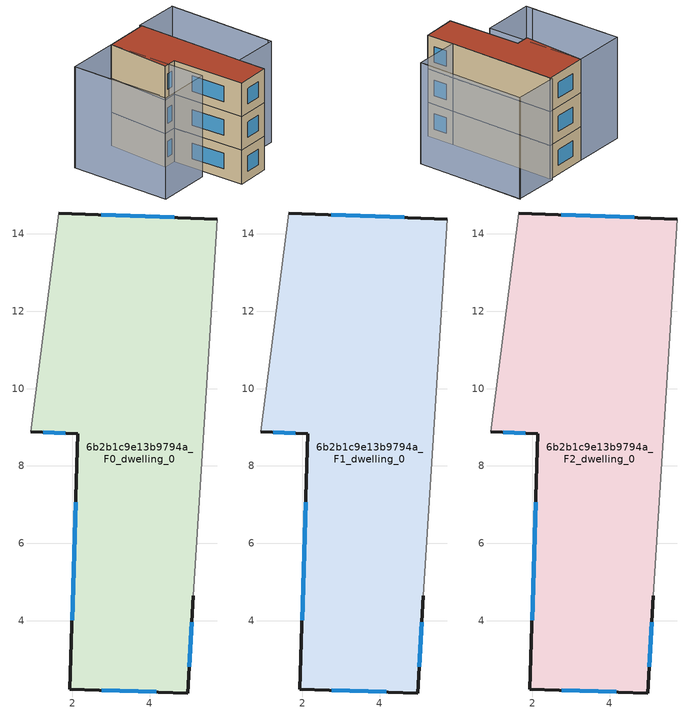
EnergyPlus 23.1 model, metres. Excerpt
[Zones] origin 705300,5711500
6b2b1c9e13b9794a_F0_dwelling_0
 floor ground (EU_floor_Construction): 5.75,14.38 5.13,4.64 4.99,2.12 1.94,2.22 2.14,8.84 0.93,8.89 1.65,14.54 z0
 wall outside (EU_wall_Construction): 0.93,8.89 2.14,8.84 1.94,2.22 4.99,2.12 5.13,4.64 / 5.75,14.38 1.65,14.54 z0:3
 wall adiabatic (EU_wall_Construction): 1.65,14.54 0.93,8.89 / 5.13,4.64 5.75,14.38 z0:3
 window (EU_Window_Construction): 2.09,7.05 2,4.01 / 1.26,8.87 1.82,8.85 / 4.64,14.43 2.76,14.5 / 5.03,2.8 5.09,3.96 / 2.76,2.2 4.17,2.15 z0.81:2.19
6b2b1c9e13b9794a_F1_dwelling_0
 floor to 6b2b1c9e13b9794a_F0_dwelling_0 (EU_floor_Construction): 5.75,14.38 5.13,4.64 4.99,2.12 1.94,2.22 2.14,8.84 0.93,8.89 1.65,14.54 z3
 wall outside (EU_wall_Construction): 0.93,8.89 2.14,8.84 1.94,2.22 4.99,2.12 5.13,4.64 / 5.75,14.38 1.65,14.54 z3:6
 wall adiabatic (EU_wall_Construction): 1.65,14.54 0.93,8.89 / 5.13,4.64 5.75,14.38 z3:6
 window (EU_Window_Construction): 2.09,7.05 2,4.01 / 1.26,8.87 1.82,8.85 / 4.64,14.43 2.76,14.5 / 5.03,2.8 5.09,3.96 / 2.76,2.2 4.17,2.15 z3.81:5.19
6b2b1c9e13b9794a_F2_dwelling_0
 floor to 6b2b1c9e13b9794a_F1_dwelling_0 (EU_floor_Construction): 5.75,14.38 5.13,4.64 4.99,2.12 1.94,2.22 2.14,8.84 0.93,8.89 1.65,14.54 z6
 wall outside (EU_wall_Construction): 0.93,8.89 2.14,8.84 1.94,2.22 4.99,2.12 5.13,4.64 / 5.75,14.38 1.65,14.54 z6:9
 wall adiabatic (EU_wall_Construction): 1.65,14.54 0.93,8.89 / 5.13,4.64 5.75,14.38 z6:9
 window (EU_Window_Construction): 2.09,7.05 2,4.01 / 1.26,8.87 1.82,8.85 / 4.64,14.43 2.76,14.5 / 5.03,2.8 5.09,3.96 / 2.76,2.2 4.17,2.15 z6.81:8.19
 roof outside (EU_roof_Construction): 4.99,2.12 5.13,4.64 5.75,14.38 1.65,14.54 0.93,8.89 2.14,8.84 1.94,2.22 z9
shading: 9.27,4.69 9.92,14.35 / -3.17,14.75 -3.52,6.44 / 5.13,4.64 5.76,14.57 / 5.76,14.57 9.91,14.31 / 9.91,14.31 9.28,4.37 / 9.28,4.37 5.13,4.64 / -3.6,5.75 -3.17,14.77 / -3.17,14.77 1.65,14.54 / 1.65,14.54 1.22,5.52 / 1.22,5.52 -3.6,5.75 z0:9
[Building]
EU S2 Campaign: North Axis=0; Terrain=City; Solar Distribution=FullExterior
[Site:Location]
London: Latitude=51.5; Longitude=-0.5; Time Zone=0; Elevation=25
[SizingPeriod:WeatherFileDays]
AnnualSizingPeriod: Begin Month=1; Begin Day of Month=1; End Month=12; End Day of Month=31; Day of Week for Start Day=Monday; Use Weather File Daylight Saving Period=No; Use Weather File Rain and Snow Indicators=No
[MATERIAL]
EU_InternalMass_Material: Roughness=MediumRough; Thickness=0.1; Conductivity=1; Density=1800; Specific Heat=900; Thermal Absorptance=0.9; Solar Absorptance=0.7; Visible Absorptance=0.7
[MATERIAL:NOMASS] Roughness=MediumRough; Thermal Absorptance=0.9; Solar Absorptance=0.7; Visible Absorptance=0.7
Name | Thermal Resistance
EU_wall_NoMass | 0.555556
EU_roof_NoMass | 0.510204
EU_floor_NoMass | 1.68919
[WINDOWMATERIAL:SIMPLEGLAZINGSYSTEM]
EU_Window_SimpleGlazing: UFactor=3.96; Solar Heat Gain Coefficient=0.85; Visible Transmittance=0.85
[CONSTRUCTION]
EU_wall_Construction: EU_wall_NoMass
EU_roof_Construction: EU_roof_NoMass
EU_floor_Construction: EU_floor_NoMass
EU_Window_Construction: EU_Window_SimpleGlazing
EU_InternalMass_Construction: EU_InternalMass_Material
[ZONE] Type=1; Multiplier=1; Ceiling Height=autocalculate; Volume=135.233; Floor Area=autocalculate; Part of Total Floor Area=Yes
6b2b1c9e13b9794a_F0_dwelling_0; 6b2b1c9e13b9794a_F1_dwelling_0; 6b2b1c9e13b9794a_F2_dwelling_0
[INTERNALMASS] Construction=EU_InternalMass_Construction; Surface Area=45.0775
Name | Zone or ZoneList
6b2b1c9e13b9794a_F0_dwelling_0_EU_InternalMass | 6b2b1c9e13b9794a_F0_dwelling_0
6b2b1c9e13b9794a_F1_dwelling_0_EU_InternalMass | 6b2b1c9e13b9794a_F1_dwelling_0
6b2b1c9e13b9794a_F2_dwelling_0_EU_InternalMass | 6b2b1c9e13b9794a_F2_dwelling_0
[OTHEREQUIPMENT] Fuel Type=Electricity; Design Level Calculation Method=Watts/Area; Power per Zone Floor Area=1; Fraction Latent=0; Fraction Radiant=0; Fraction Lost=0; Carbon Dioxide Generation Rate=0; EndUse Subcategory=EU_Step8_InternalGains
Name | Zone or ZoneList or Space or SpaceList | Schedule
EU_Step8_InternalGain_6b2b1c9e13b9794a_F0_dwelling_0_f000 | 6b2b1c9e13b9794a_F0_dwelling_0 | EU_Step8_GainSchedule_6b2b1c9e13b9794a_F0_dwelling_0_f000
EU_Step8_InternalGain_6b2b1c9e13b9794a_F1_dwelling_0_f000 | 6b2b1c9e13b9794a_F1_dwelling_0 | EU_Step8_GainSchedule_6b2b1c9e13b9794a_F1_dwelling_0_f000
EU_Step8_InternalGain_6b2b1c9e13b9794a_F2_dwelling_0_f000 | 6b2b1c9e13b9794a_F2_dwelling_0 | EU_Step8_GainSchedule_6b2b1c9e13b9794a_F2_dwelling_0_f000
[ZONEVENTILATION:DESIGNFLOWRATE] Schedule=EU_AlwaysOn; Design Flow Rate Calculation Method=AirChanges/Hour; Air Changes per Hour=0.48; Ventilation Type=Natural; Fan Pressure Rise=0; Fan Total Efficiency=1; Constant Term Coefficient=1; Temperature Term Coefficient=0; Velocity Term Coefficient=0; Velocity Squared Term Coefficient=0; Minimum Indoor Temperature=-100; Maximum Indoor Temperature=100; Delta Temperature=-100; Minimum Outdoor Temperature=-100; Maximum Outdoor Temperature=100; Maximum Wind Speed=40
Name | Zone or ZoneList or Space or SpaceList
EU_ConstantAir_6b2b1c9e13b9794a_F0_dwelling_0 | 6b2b1c9e13b9794a_F0_dwelling_0
EU_ConstantAir_6b2b1c9e13b9794a_F1_dwelling_0 | 6b2b1c9e13b9794a_F1_dwelling_0
EU_ConstantAir_6b2b1c9e13b9794a_F2_dwelling_0 | 6b2b1c9e13b9794a_F2_dwelling_0
[HVACTEMPLATE:THERMOSTAT] Constant Heating Setpoint=20; Constant Cooling Setpoint=50
EU_HeatOnly_6b2b1c9e13b9794a_F0_dwelling_0; EU_HeatOnly_6b2b1c9e13b9794a_F1_dwelling_0; EU_HeatOnly_6b2b1c9e13b9794a_F2_dwelling_0
[HVACTEMPLATE:ZONE:IDEALLOADSAIRSYSTEM] System Availability Schedule=EU_AlwaysOn; Maximum Heating Supply Air Temperature=50; Minimum Cooling Supply Air Temperature=13; Maximum Heating Supply Air Humidity Ratio=0.0156; Minimum Cooling Supply Air Humidity Ratio=0.0077; Heating Limit=NoLimit; Cooling Limit=NoLimit; Heating Availability Schedule=EU_AlwaysOn; Cooling Availability Schedule=EU_CoolingOff; Dehumidification Control Type=ConstantSensibleHeatRatio; Cooling Sensible Heat Ratio=0.7; Dehumidification Setpoint=60; Humidification Control Type=None; Humidification Setpoint=30; Outdoor Air Method=None; Outdoor Air Flow Rate per Person=0.00944; Outdoor Air Flow Rate per Zone Floor Area=0; Outdoor Air Flow Rate per Zone=0; Demand Controlled Ventilation Type=None; Outdoor Air Economizer Type=NoEconomizer; Heat Recovery Type=None; Sensible Heat Recovery Effectiveness=0.7; Latent Heat Recovery Effectiveness=0.65
Name | Template Thermostat
6b2b1c9e13b9794a_F0_dwelling_0 | EU_HeatOnly_6b2b1c9e13b9794a_F0_dwelling_0
6b2b1c9e13b9794a_F1_dwelling_0 | EU_HeatOnly_6b2b1c9e13b9794a_F1_dwelling_0
6b2b1c9e13b9794a_F2_dwelling_0 | EU_HeatOnly_6b2b1c9e13b9794a_F2_dwelling_0
[SIZING:ZONE] Zone Cooling Design Supply Air Temperature Input Method=SupplyAirTemperature; Zone Cooling Design Supply Air Temperature=13; Zone Heating Design Supply Air Temperature Input Method=SupplyAirTemperature; Zone Heating Design Supply Air Temperature=50; Zone Cooling Design Supply Air Humidity Ratio=0.008; Zone Heating Design Supply Air Humidity Ratio=0.008; Cooling Design Air Flow Method=DesignDay; Cooling Design Air Flow Rate=0; Cooling Minimum Air Flow per Zone Floor Area=0.000762; Cooling Minimum Air Flow=0; Cooling Minimum Air Flow Fraction=0.2; Heating Design Air Flow Method=DesignDay; Heating Design Air Flow Rate=0; Heating Maximum Air Flow per Zone Floor Area=0.002032; Heating Maximum Air Flow=0.141576; Heating Maximum Air Flow Fraction=0.3; Account for Dedicated Outdoor Air System=No; Dedicated Outdoor Air System Control Strategy=NeutralSupplyAir; Dedicated Outdoor Air Low Setpoint Temperature for Design=autosize; Dedicated Outdoor Air High Setpoint Temperature for Design=autosize; Zone Load Sizing Method=Sensible Load Only No Latent Load; Zone Latent Cooling Design Supply Air Humidity Ratio Input Method=HumidityRatioDifference; Zone Cooling Design Supply Air Humidity Ratio Difference=0.005; Zone Latent Heating Design Supply Air Humidity Ratio Input Method=HumidityRatioDifference; Zone Humidification Design Supply Air Humidity Ratio Difference=0.005
6b2b1c9e13b9794a_F0_dwelling_0; 6b2b1c9e13b9794a_F1_dwelling_0; 6b2b1c9e13b9794a_F2_dwelling_0
[SCHEDULE:CONSTANT]
Name | Hourly Value
EU_AlwaysOn | 1
EU_CoolingOff | 0
[SCHEDULE:FILE] Column Number=1; Rows to Skip at Top=0; Number of Hours of Data=8760; Column Separator=Comma; Interpolate to Timestep=No; Minutes per Item=60; Adjust Schedule for Daylight Savings=Yes
Name | File
EU_Step8_GainSchedule_6b2b1c9e13b9794a_F0_dwelling_0_f000 | ../../schedules/6b2b1c9e13b9794a/6b2b1c9e13b9794a_F0_dwelling_0_f000_gain.csv
EU_Step8_GainSchedule_6b2b1c9e13b9794a_F1_dwelling_0_f000 | ../../schedules/6b2b1c9e13b9794a/6b2b1c9e13b9794a_F1_dwelling_0_f000_gain.csv
EU_Step8_GainSchedule_6b2b1c9e13b9794a_F2_dwelling_0_f000 | ../../schedules/6b2b1c9e13b9794a/6b2b1c9e13b9794a_F2_dwelling_0_f000_gain.csv
